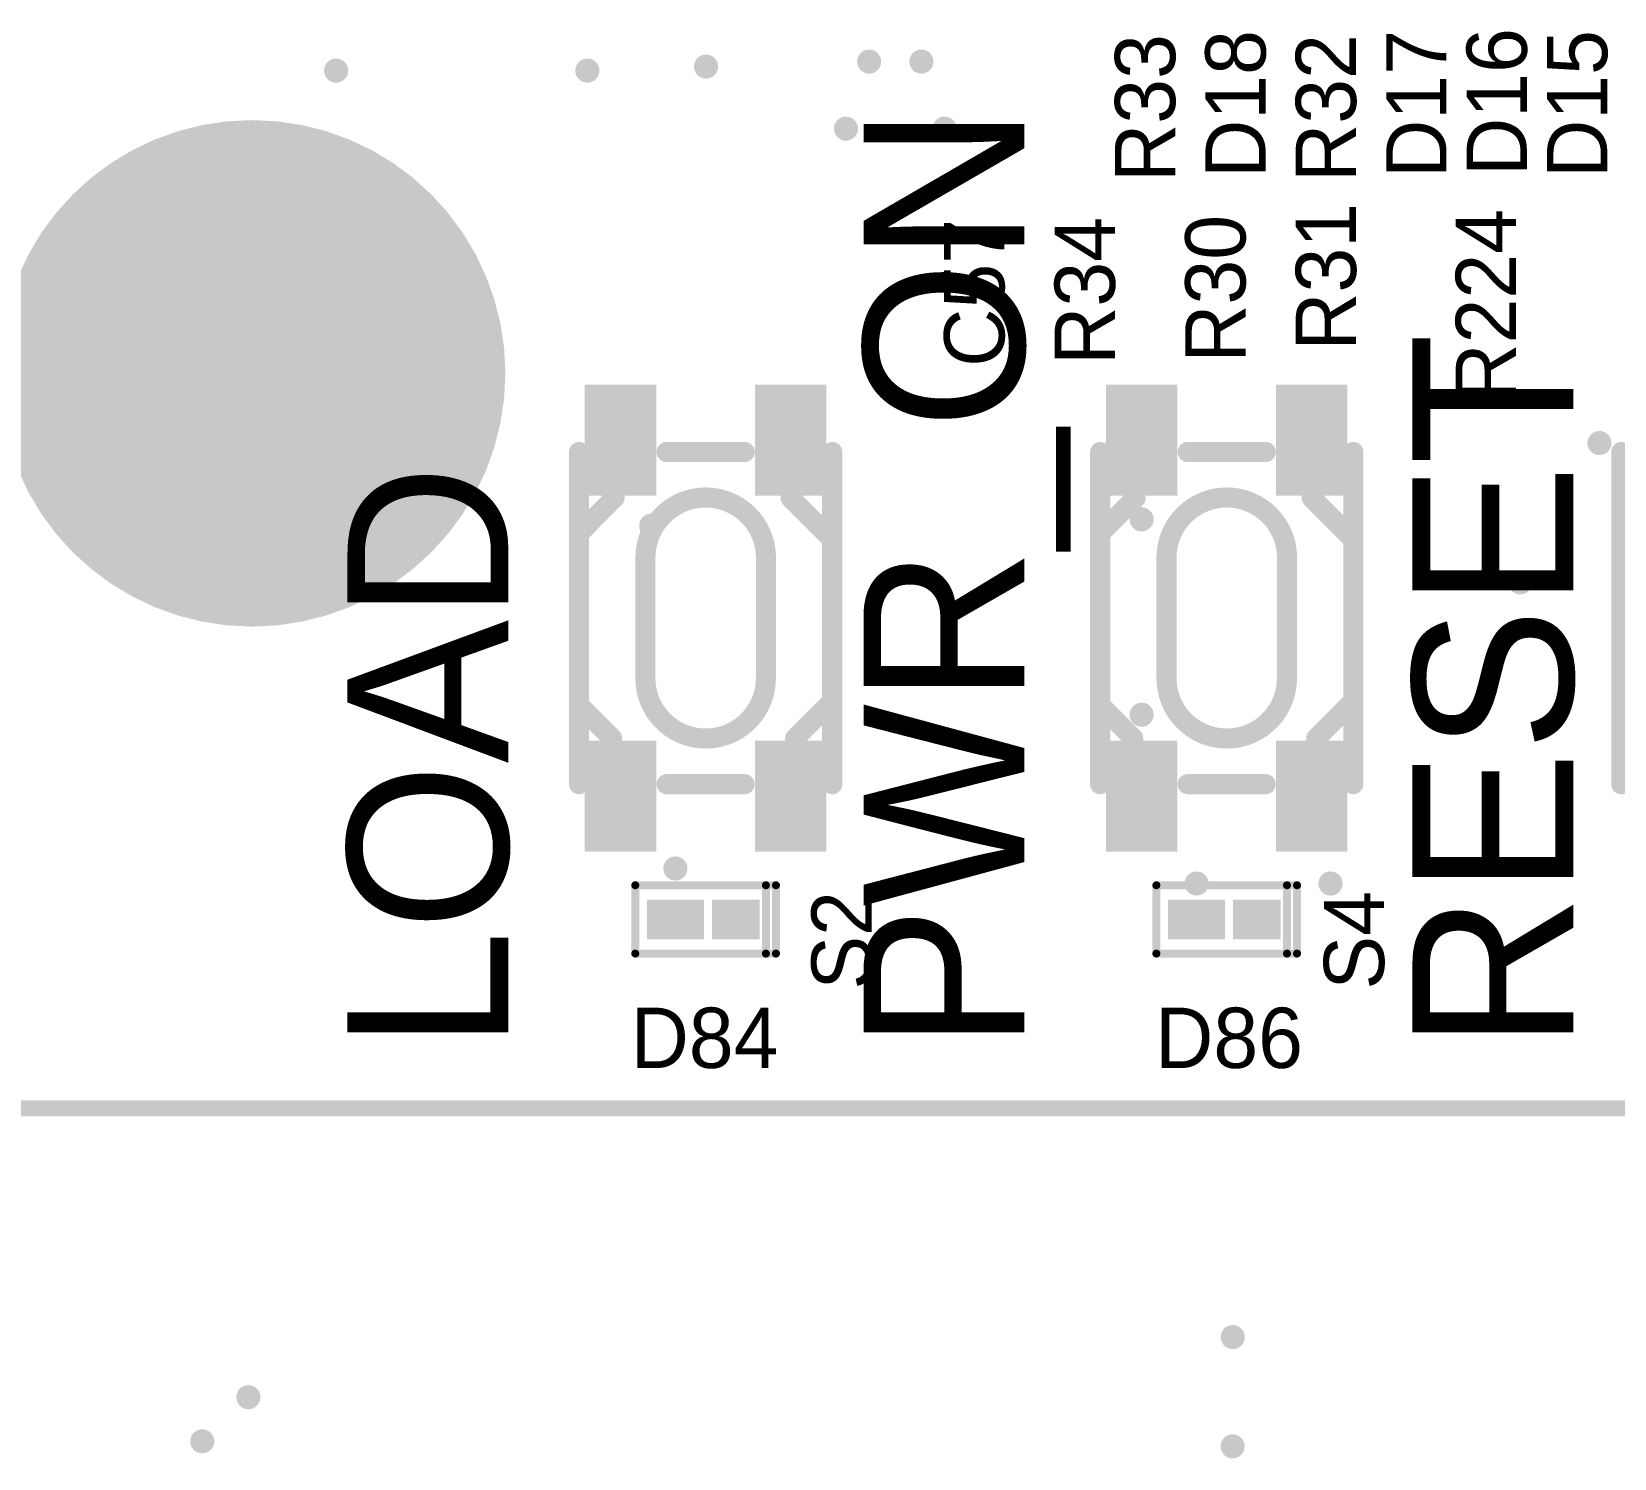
# Model space of a CAD drawing. Header units: millimetres. Extents: x 1205 to 1330, y 770 to 864.
# Drawn here: x 1232.02 to 1252.03, y 828.97 to 847.01 of the extents above; entities that cross this region are included whole.
import ezdxf

# ---------------------------------------------------------------- set-up
doc = ezdxf.new("R2010")
doc.units = ezdxf.units.MM
for name, color, linetype in [('PadHoleLayer', 156, 'Continuous'), ('TopOverlay', 2, 'Continuous'), ('TopPaste', 8, 'Continuous'), ('TopSolder', 216, 'Continuous'), ('ViaHoleLayer', 16, 'Continuous')]:
    doc.layers.add(name, color=color, linetype=linetype)

# ---------------------------------------------------------------- blocks, each defined once
blk = doc.blocks.new('FBP_02C_2')
at = {"layer": 'TopOverlay', "const_width": 0.102}
for points in [[(1.27, 0.432), (-0.508, 0.432)], [(-0.508, 0.432), (-0.508, -0.432)], [(-0.381, 0.432), (-0.381, -0.432)], [(1.27, 0.432), (1.27, -0.432)], [(1.27, -0.432), (-0.508, -0.432)]]:
    blk.add_lwpolyline(points, dxfattribs=at)
at = {"layer": 'TopOverlay', "const_width": 0.0508}
for points in [[(-0.533, 0.432, 1), (-0.483, 0.432, 1)], [(-0.533, 0.432, 1), (-0.483, 0.432, 1)], [(-0.406, 0.432, 1), (-0.356, 0.432, 1)], [(1.245, 0.432, 1), (1.295, 0.432, 1)], [(1.245, 0.432, 1), (1.295, 0.432, 1)], [(-0.533, -0.432, 1), (-0.483, -0.432, 1)], [(-0.533, -0.432, 1), (-0.483, -0.432, 1)], [(-0.406, -0.432, 1), (-0.356, -0.432, 1)], [(1.245, -0.432, 1), (1.295, -0.432, 1)], [(1.245, -0.432, 1), (1.295, -0.432, 1)]]:
    blk.add_lwpolyline(points, format="xyb", close=True, dxfattribs=at)
at = {"layer": 'TopPaste'}
for points in [[(0.25, -0.2), (0.25, 0.2), (-0.25, -0.2), (-0.25, 0.2)], [(1.072, -0.2), (1.072, 0.2), (0.452, -0.2), (0.452, 0.2)]]:
    blk.add_solid(points, dxfattribs=at)
at = {"layer": 'TopSolder'}
for points in [[(0.301, -0.251), (0.301, 0.251), (-0.301, -0.251), (-0.301, 0.251)], [(1.123, -0.251), (1.123, 0.251), (0.401, -0.251), (0.401, 0.251)]]:
    blk.add_solid(points, dxfattribs=at)
blk = doc.blocks.new('FBP_02C_311')
at = {"layer": 'TopOverlay', "const_width": 0.102}
for points in [[(1.27, 0.432), (-0.508, 0.432)], [(-0.508, 0.432), (-0.508, -0.432)], [(-0.381, 0.432), (-0.381, -0.432)], [(1.27, 0.432), (1.27, -0.432)], [(1.27, -0.432), (-0.508, -0.432)]]:
    blk.add_lwpolyline(points, dxfattribs=at)
at = {"layer": 'TopOverlay', "const_width": 0.0508}
for points in [[(-0.533, 0.432, 1), (-0.483, 0.432, 1)], [(-0.533, 0.432, 1), (-0.483, 0.432, 1)], [(-0.406, 0.432, 1), (-0.356, 0.432, 1)], [(1.245, 0.432, 1), (1.295, 0.432, 1)], [(1.245, 0.432, 1), (1.295, 0.432, 1)], [(-0.533, -0.432, 1), (-0.483, -0.432, 1)], [(-0.533, -0.432, 1), (-0.483, -0.432, 1)], [(-0.406, -0.432, 1), (-0.356, -0.432, 1)], [(1.245, -0.432, 1), (1.295, -0.432, 1)], [(1.245, -0.432, 1), (1.295, -0.432, 1)]]:
    blk.add_lwpolyline(points, format="xyb", close=True, dxfattribs=at)
at = {"layer": 'TopPaste'}
for points in [[(0.25, -0.2), (0.25, 0.2), (-0.25, -0.2), (-0.25, 0.2)], [(1.072, -0.2), (1.072, 0.2), (0.452, -0.2), (0.452, 0.2)]]:
    blk.add_solid(points, dxfattribs=at)
at = {"layer": 'TopSolder'}
for points in [[(0.301, -0.251), (0.301, 0.251), (-0.301, -0.251), (-0.301, 0.251)], [(1.123, -0.251), (1.123, 0.251), (0.401, -0.251), (0.401, 0.251)]]:
    blk.add_solid(points, dxfattribs=at)
blk = doc.blocks.new('M___H____373D600H_SMD_B_321')
at = {"layer": 'PadHoleLayer', "const_width": 1.865}
blk.add_lwpolyline([(-0.933, 0, 1), (0.933, 0, 1)], format="xyb", close=True, dxfattribs=at)
at = {"layer": 'TopSolder', "const_width": 3.202}
blk.add_lwpolyline([(-1.601, 0, 1), (1.601, 0, 1)], format="xyb", close=True, dxfattribs=at)
blk = doc.blocks.new('SW_SMD_4P_L4_2_W3_2_P2_15_LS5_2_574')
at = {"layer": 'TopOverlay', "const_width": 0.254}
for points in [[(-1.6, -2.1), (-1.6, 2.1)], [(-0.494, 2.1), (0.494, 2.1)], [(0.494, 2.1), (0.495, 2.099)], [(1.6, -2.1), (1.6, 2.1)], [(-1.6, 1.07), (-1.151, 1.52)], [(1.074, 1.52), (1.6, 0.994)], [(-0.761, -0.761), (-0.761, 0.763)], [(0.762, -0.762), (0.763, 0.763)], [(-1.6, -1.102), (-1.182, -1.52)], [(1.131, -1.52), (1.6, -1.051)], [(-0.494, -2.1), (0.494, -2.1)]]:
    blk.add_lwpolyline(points, dxfattribs=at)
at = {"layer": 'TopOverlay', "const_width": 0.127}
for points in [[(-1.663, 2.1, 1), (-1.536, 2.1, 1)], [(-0.557, 2.1, 1), (-0.43, 2.1, 1)], [(0.43, 2.1, 1), (0.557, 2.1, 1)], [(0.431, 2.1, 1), (0.558, 2.1, 1)], [(0.431, 2.099, 1), (0.558, 2.099, 1)], [(1.537, 2.1, 1), (1.664, 2.1, 1)], [(-1.214, 1.52, 1), (-1.087, 1.52, 1)], [(1.011, 1.52, 1), (1.138, 1.52, 1)], [(-1.663, 1.07, 1), (-1.536, 1.07, 1)], [(1.537, 0.994, 1), (1.664, 0.994, 1)], [(-0.824, 0.763, 1), (-0.697, 0.763, 1)], [(-0.824, 0.763, 1), (-0.697, 0.763, 1)], [(0.7, 0.763, 1), (0.827, 0.763, 1)], [(0.7, 0.763, 1), (0.827, 0.763, 1)], [(-0.824, -0.761, 1), (-0.697, -0.761, 1)], [(-0.824, -0.761, 1), (-0.697, -0.761, 1)], [(0.699, -0.762, 1), (0.826, -0.762, 1)], [(0.699, -0.762, 1), (0.826, -0.762, 1)], [(-1.663, -1.102, 1), (-1.536, -1.102, 1)], [(1.537, -1.051, 1), (1.664, -1.051, 1)], [(-1.245, -1.52, 1), (-1.118, -1.52, 1)], [(1.068, -1.52, 1), (1.195, -1.52, 1)], [(-1.663, -2.1, 1), (-1.536, -2.1, 1)], [(-0.557, -2.1, 1), (-0.43, -2.1, 1)], [(0.43, -2.1, 1), (0.557, -2.1, 1)], [(1.537, -2.1, 1), (1.664, -2.1, 1)]]:
    blk.add_lwpolyline(points, format="xyb", close=True, dxfattribs=at)
at = {"layer": 'TopOverlay', "const_width": 0.254}
for points in [[(-0.761, 0.763, -1), (0.763, 0.763)], [(0.762, -0.762, -1), (-0.761, -0.761)]]:
    blk.add_lwpolyline(points, format="xyb", dxfattribs=at)
at = {"layer": 'TopPaste'}
for points in [[(-1.425, 1.65), (-0.725, 1.65), (-1.425, 2.85), (-0.725, 2.85)], [(0.725, 1.65), (1.425, 1.65), (0.725, 2.85), (1.425, 2.85)], [(-1.425, -2.85), (-0.725, -2.85), (-1.425, -1.65), (-0.725, -1.65)], [(0.725, -2.85), (1.425, -2.85), (0.725, -1.65), (1.425, -1.65)]]:
    blk.add_solid(points, dxfattribs=at)
at = {"layer": 'TopSolder'}
for points in [[(-1.527, 1.549), (-0.623, 1.549), (-1.527, 2.952), (-0.623, 2.952)], [(0.623, 1.549), (1.527, 1.549), (0.623, 2.952), (1.527, 2.952)], [(-1.527, -2.952), (-0.623, -2.952), (-1.527, -1.548), (-0.623, -1.548)], [(0.623, -2.952), (1.527, -2.952), (0.623, -1.548), (1.527, -1.548)]]:
    blk.add_solid(points, dxfattribs=at)
blk = doc.blocks.new('SW_SMD_4P_L4_2_W3_2_P2_15_LS5_2_575')
at = {"layer": 'TopOverlay', "const_width": 0.254}
for points in [[(-1.6, -2.1), (-1.6, 2.1)], [(-0.494, 2.1), (0.494, 2.1)], [(0.494, 2.1), (0.495, 2.099)], [(1.6, -2.1), (1.6, 2.1)], [(-1.6, 1.07), (-1.151, 1.52)], [(1.074, 1.52), (1.6, 0.994)], [(-0.761, -0.761), (-0.761, 0.763)], [(0.762, -0.762), (0.763, 0.763)], [(-1.6, -1.102), (-1.182, -1.52)], [(1.131, -1.52), (1.6, -1.051)], [(-0.494, -2.1), (0.494, -2.1)]]:
    blk.add_lwpolyline(points, dxfattribs=at)
at = {"layer": 'TopOverlay', "const_width": 0.127}
for points in [[(-1.663, 2.1, 1), (-1.536, 2.1, 1)], [(-0.557, 2.1, 1), (-0.43, 2.1, 1)], [(0.43, 2.1, 1), (0.557, 2.1, 1)], [(0.431, 2.1, 1), (0.558, 2.1, 1)], [(0.431, 2.099, 1), (0.558, 2.099, 1)], [(1.537, 2.1, 1), (1.664, 2.1, 1)], [(-1.214, 1.52, 1), (-1.087, 1.52, 1)], [(1.011, 1.52, 1), (1.138, 1.52, 1)], [(-1.663, 1.07, 1), (-1.536, 1.07, 1)], [(1.537, 0.994, 1), (1.664, 0.994, 1)], [(-0.824, 0.763, 1), (-0.697, 0.763, 1)], [(-0.824, 0.763, 1), (-0.697, 0.763, 1)], [(0.7, 0.763, 1), (0.827, 0.763, 1)], [(0.7, 0.763, 1), (0.827, 0.763, 1)], [(-0.824, -0.761, 1), (-0.697, -0.761, 1)], [(-0.824, -0.761, 1), (-0.697, -0.761, 1)], [(0.699, -0.762, 1), (0.826, -0.762, 1)], [(0.699, -0.762, 1), (0.826, -0.762, 1)], [(-1.663, -1.102, 1), (-1.536, -1.102, 1)], [(1.537, -1.051, 1), (1.664, -1.051, 1)], [(-1.245, -1.52, 1), (-1.118, -1.52, 1)], [(1.068, -1.52, 1), (1.195, -1.52, 1)], [(-1.663, -2.1, 1), (-1.536, -2.1, 1)], [(-0.557, -2.1, 1), (-0.43, -2.1, 1)], [(0.43, -2.1, 1), (0.557, -2.1, 1)], [(1.537, -2.1, 1), (1.664, -2.1, 1)]]:
    blk.add_lwpolyline(points, format="xyb", close=True, dxfattribs=at)
at = {"layer": 'TopOverlay', "const_width": 0.254}
for points in [[(-0.761, 0.763, -1), (0.763, 0.763)], [(0.762, -0.762, -1), (-0.761, -0.761)]]:
    blk.add_lwpolyline(points, format="xyb", dxfattribs=at)
at = {"layer": 'TopPaste'}
for points in [[(-1.425, 1.65), (-0.725, 1.65), (-1.425, 2.85), (-0.725, 2.85)], [(0.725, 1.65), (1.425, 1.65), (0.725, 2.85), (1.425, 2.85)], [(-1.425, -2.85), (-0.725, -2.85), (-1.425, -1.65), (-0.725, -1.65)], [(0.725, -2.85), (1.425, -2.85), (0.725, -1.65), (1.425, -1.65)]]:
    blk.add_solid(points, dxfattribs=at)
at = {"layer": 'TopSolder'}
for points in [[(-1.527, 1.549), (-0.623, 1.549), (-1.527, 2.952), (-0.623, 2.952)], [(0.623, 1.549), (1.527, 1.549), (0.623, 2.952), (1.527, 2.952)], [(-1.527, -2.952), (-0.623, -2.952), (-1.527, -1.548), (-0.623, -1.548)], [(0.623, -2.952), (1.527, -2.952), (0.623, -1.548), (1.527, -1.548)]]:
    blk.add_solid(points, dxfattribs=at)
blk = doc.blocks.new('SW_SMD_4P_L4_2_W3_2_P2_15_LS5_2_577')
at = {"layer": 'TopOverlay', "const_width": 0.254}
for points in [[(-1.6, -2.1), (-1.6, 2.1)], [(-0.494, 2.1), (0.494, 2.1)], [(0.494, 2.1), (0.495, 2.099)], [(1.6, -2.1), (1.6, 2.1)], [(-1.6, 1.07), (-1.151, 1.52)], [(1.074, 1.52), (1.6, 0.994)], [(-0.761, -0.761), (-0.761, 0.763)], [(0.762, -0.762), (0.763, 0.763)], [(-1.6, -1.102), (-1.182, -1.52)], [(1.131, -1.52), (1.6, -1.051)], [(-0.494, -2.1), (0.494, -2.1)]]:
    blk.add_lwpolyline(points, dxfattribs=at)
at = {"layer": 'TopOverlay', "const_width": 0.127}
for points in [[(-1.663, 2.1, 1), (-1.536, 2.1, 1)], [(-0.557, 2.1, 1), (-0.43, 2.1, 1)], [(0.43, 2.1, 1), (0.557, 2.1, 1)], [(0.431, 2.1, 1), (0.558, 2.1, 1)], [(0.431, 2.099, 1), (0.558, 2.099, 1)], [(1.537, 2.1, 1), (1.664, 2.1, 1)], [(-1.214, 1.52, 1), (-1.087, 1.52, 1)], [(1.011, 1.52, 1), (1.138, 1.52, 1)], [(-1.663, 1.07, 1), (-1.536, 1.07, 1)], [(1.537, 0.994, 1), (1.664, 0.994, 1)], [(-0.824, 0.763, 1), (-0.697, 0.763, 1)], [(-0.824, 0.763, 1), (-0.697, 0.763, 1)], [(0.7, 0.763, 1), (0.827, 0.763, 1)], [(0.7, 0.763, 1), (0.827, 0.763, 1)], [(-0.824, -0.761, 1), (-0.697, -0.761, 1)], [(-0.824, -0.761, 1), (-0.697, -0.761, 1)], [(0.699, -0.762, 1), (0.826, -0.762, 1)], [(0.699, -0.762, 1), (0.826, -0.762, 1)], [(-1.663, -1.102, 1), (-1.536, -1.102, 1)], [(1.537, -1.051, 1), (1.664, -1.051, 1)], [(-1.245, -1.52, 1), (-1.118, -1.52, 1)], [(1.068, -1.52, 1), (1.195, -1.52, 1)], [(-1.663, -2.1, 1), (-1.536, -2.1, 1)], [(-0.557, -2.1, 1), (-0.43, -2.1, 1)], [(0.43, -2.1, 1), (0.557, -2.1, 1)], [(1.537, -2.1, 1), (1.664, -2.1, 1)]]:
    blk.add_lwpolyline(points, format="xyb", close=True, dxfattribs=at)
at = {"layer": 'TopOverlay', "const_width": 0.254}
for points in [[(-0.761, 0.763, -1), (0.763, 0.763)], [(0.762, -0.762, -1), (-0.761, -0.761)]]:
    blk.add_lwpolyline(points, format="xyb", dxfattribs=at)
at = {"layer": 'TopPaste'}
for points in [[(-1.425, 1.65), (-0.725, 1.65), (-1.425, 2.85), (-0.725, 2.85)], [(0.725, 1.65), (1.425, 1.65), (0.725, 2.85), (1.425, 2.85)], [(-1.425, -2.85), (-0.725, -2.85), (-1.425, -1.65), (-0.725, -1.65)], [(0.725, -2.85), (1.425, -2.85), (0.725, -1.65), (1.425, -1.65)]]:
    blk.add_solid(points, dxfattribs=at)
at = {"layer": 'TopSolder'}
for points in [[(-1.527, 1.549), (-0.623, 1.549), (-1.527, 2.952), (-0.623, 2.952)], [(0.623, 1.549), (1.527, 1.549), (0.623, 2.952), (1.527, 2.952)], [(-1.527, -2.952), (-0.623, -2.952), (-1.527, -1.548), (-0.623, -1.548)], [(0.623, -2.952), (1.527, -2.952), (0.623, -1.548), (1.527, -1.548)]]:
    blk.add_solid(points, dxfattribs=at)

msp = doc.modelspace()

# ---------------------------------------------------------------- linework, layer by layer
at = {"layer": 'TopOverlay', "const_width": 0.2}
msp.add_lwpolyline([(1224.104, 833.397), (1265.11, 833.397)], dxfattribs=at)
at = {"layer": 'ViaHoleLayer', "const_width": 0.152}
for points in [[(1240.473, 846.568, 1), (1240.625, 846.568, 1)], [(1242.535, 846.631, 1), (1242.687, 846.631, 1)], [(1243.195, 846.631, 1), (1243.348, 846.631, 1)], [(1235.797, 846.517, 1), (1235.95, 846.517, 1)], [(1238.972, 846.517, 1), (1239.125, 846.517, 1)], [(1242.242, 845.783, 1), (1242.394, 845.783, 1)], [(1243.488, 845.783, 1), (1243.641, 845.783, 1)], [(1251.766, 841.808, 1), (1251.918, 841.808, 1)], [(1239.78, 840.763, 1), (1239.933, 840.763, 1)], [(1245.98, 840.843, 1), (1246.132, 840.843, 1)], [(1250.766, 840.046, 1), (1250.918, 840.046, 1)], [(1245.98, 838.373, 1), (1246.132, 838.373, 1)], [(1240.086, 836.429, 1), (1240.239, 836.429, 1)], [(1246.674, 836.239, 1), (1246.826, 836.239, 1)], [(1248.367, 836.239, 1), (1248.52, 836.239, 1)], [(1247.131, 830.504, 1), (1247.283, 830.504, 1)], [(1234.688, 829.744, 1), (1234.841, 829.744, 1)], [(1234.105, 829.186, 1), (1234.257, 829.186, 1)], [(1247.13, 829.123, 1), (1247.282, 829.123, 1)]]:
    msp.add_lwpolyline(points, format="xyb", close=True, dxfattribs=at)

# ---------------------------------------------------------------- block references
for name, p, rotation in [('M___H____373D600H_SMD_B_321', (1234.811, 842.689), 270), ('FBP_02C_311', (1240.925, 835.785), 180), ('FBP_02C_2', (1247.512, 835.785), 180)]:
    msp.add_blockref(name, p, dxfattribs=dict(rotation=rotation))
for name, p in [('SW_SMD_4P_L4_2_W3_2_P2_15_LS5_2_575', (1240.544, 839.595)), ('SW_SMD_4P_L4_2_W3_2_P2_15_LS5_2_577', (1247.131, 839.595)), ('SW_SMD_4P_L4_2_W3_2_P2_15_LS5_2_574', (1253.718, 839.595))]:
    msp.add_blockref(name, p)

# ---------------------------------------------------------------- texts
at = {"layer": 'TopOverlay'}
for s, height, p in [('R33', 0.762, (1246.48, 845.109)), ('D18', 0.762, (1247.623, 845.16)), ('R32', 0.762, (1248.766, 845.109)), ('D17', 0.762, (1249.909, 845.16)), ('D16', 0.762, (1250.925, 845.185)), ('D15', 0.762, (1251.941, 845.16)), ('PWR_ON', 2.032, (1244.572, 834.135)), ('R31', 0.762, (1248.766, 842.975)), ('R224', 0.762, (1250.788, 842.331)), ('C57', 0.762, (1244.321, 842.772)), ('R34', 0.762, (1245.718, 842.797)), ('R30', 0.762, (1247.369, 842.823)), ('RESET', 2.032, (1251.511, 834.135)), ('LOAD', 2.032, (1238.049, 834.135)), ('S2', 0.762, (1242.644, 834.897)), ('S4', 0.762, (1249.121, 834.897))]:
    msp.add_text(s, height=height, rotation=90, dxfattribs=at).set_placement(p)
for s, p in [('D84', (1239.596, 833.907)), ('D86', (1246.226, 833.907))]:
    msp.add_text(s, height=0.762, dxfattribs=at).set_placement(p)

doc.saveas('drawing.dxf')
